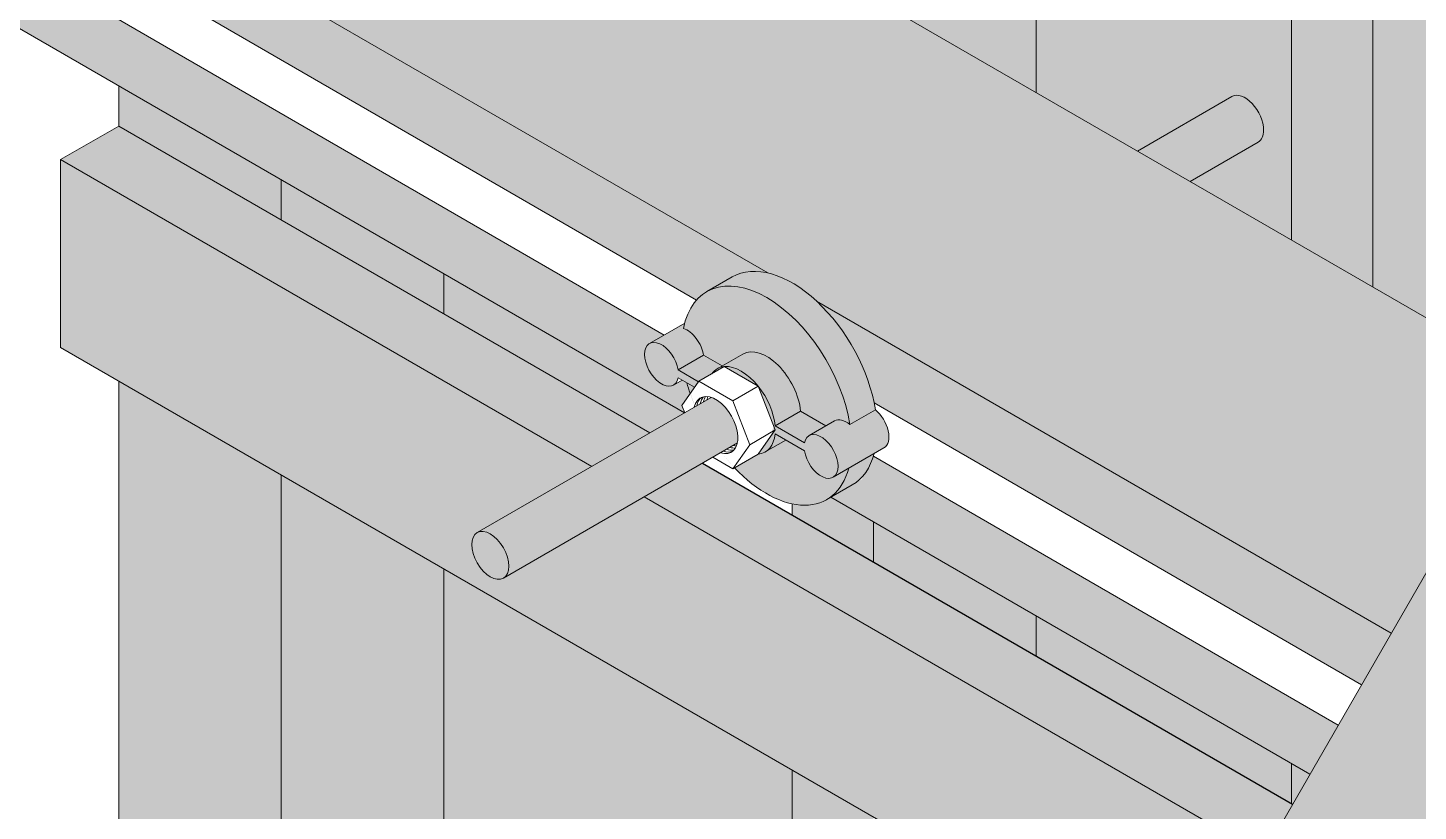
# Model space of a CAD drawing. Extents: x -23436 to 4767, y -4131 to 9755.
# Drawn here: x -14798.5 to -14725.9, y 8079.2 to 8120.1 of the extents above; entities that cross this region are included whole.
import ezdxf

# ---------------------------------------------------------------- set-up
doc = ezdxf.new("R2010")
doc.units = 0
doc.layers.get('0').update_dxf_attribs({"lineweight": 13})
doc.layers.add('3D.', color=254, linetype='Continuous')
doc.layers.add('Reaproveitamento', color=252, linetype='Continuous')
doc.layers.add('Escora de Viga', color=250, linetype='Continuous', lineweight=20)
doc.layers.add('Madeira', color=100, linetype='Continuous', lineweight=13)

msp = doc.modelspace()

# ---------------------------------------------------------------- hatches: boundary and pattern name
at = {"layer": '3D.'}
h = msp.add_hatch(color=256, dxfattribs=at)
edge = h.paths.add_edge_path()
edge.add_line((-14732.56328638633, 8155.879216161238), (-14745.90007760476, 8163.579216161337))
edge.add_line((-14745.90007760476, 8163.579216161337), (-14745.90007760476, 8116.679216161328))
edge.add_line((-14745.90007760476, 8116.679216161328), (-14740.60339625146, 8113.621175756229))
edge.add_line((-14740.60339625146, 8113.621175756229), (-14735.67401464506, 8116.467155553635))
edge.add_ellipse((-14734.988157517, 8115.279216161334), major_axis=(-0.6858571279792418, 1.187939392393313), ratio=0.5773502691896261, start_angle=225, end_angle=359.99999999998846, ccw=False)
edge.add_ellipse((-14734.988157517, 8115.279216161334), major_axis=(-0.6858571279792418, 1.187939392393313), ratio=0.5773502691896261, start_angle=179.9999999999886, end_angle=225, ccw=False)
edge.add_line((-14734.302300389, 8114.091276768931), (-14737.85996773969, 8112.037256566329))
edge.add_line((-14737.85996773957, 8112.037256566329), (-14732.56328638633, 8108.979216161331))
edge.add_line((-14732.56328638633, 8108.979216161331), (-14732.56328638633, 8155.879216161238))
h = msp.add_hatch(color=9, dxfattribs=at)
edge = h.paths.add_edge_path()
edge.add_line((-14727.35296039267, 8088.471033046228), (-14719.77523810948, 8101.596033046228))
edge.add_line((-14719.77523810948, 8101.596033046228), (-14801.15539802199, 8148.580890278319))
edge.add_line((-14801.15539802199, 8148.580890278319), (-14808.73312030507, 8135.455890278232))
edge.add_line((-14808.73312030507, 8135.455890278232), (-14759.90260615847, 8107.263579791137))
edge.add_ellipse((-14758.63065104037, 8101.629216161326), major_axis=(-3.132520536443655, 5.425684724873319), ratio=0.577350269189626, start_angle=298.31441011246443, end_angle=331.68558988796264, ccw=False)
edge.add_line((-14757.35869592197, 8105.79485253143), (-14727.35296039267, 8088.471033046228))
h = msp.add_hatch(color=9, dxfattribs=at)
edge = h.paths.add_edge_path()
edge.add_line((-14808.73312030507, 8135.455890278232), (-14810.25553681377, 8132.818987534529))
edge.add_line((-14810.25553681377, 8132.818987534529), (-14763.68011370844, 8105.880538435626))
edge.add_ellipse((-14759.95966694826, 8100.861908468929), major_axis=(3.132520536443652, -5.425684724873316), ratio=0.577350269189626, start_angle=180.0000000000142, end_angle=190.8636130244372, ccw=False)
edge.add_ellipse((-14759.95966694826, 8100.861908468929), major_axis=(3.132520536443652, -5.425684724873316), ratio=0.577350269189626, start_angle=56.293085637265676, end_angle=180.0000000000142, ccw=False)
edge.add_line((-14762.67963009806, 8106.525783312232), (-14761.76317157673, 8107.054900886231))
edge.add_ellipse((-14758.63065104037, 8101.629216161326), major_axis=(-3.132520536443652, 5.425684724873316), ratio=0.577350269189626, start_angle=331.68558988812526, end_angle=359.99999999999744, ccw=False)
edge.add_line((-14759.90260615847, 8107.263579791137), (-14808.73312030507, 8135.455890278232))
h = msp.add_hatch(color=9, dxfattribs=at)
edge = h.paths.add_edge_path()
edge.add_line((-14811.46743025597, 8130.719926519729), (-14812.97664478359, 8128.105890278226))
edge.add_line((-14812.97664478359, 8128.105890278226), (-14764.24588977477, 8099.971175756235))
edge.add_line((-14764.24588977489, 8099.971175756235), (-14764.24319746079, 8099.972730164418))
edge.add_line((-14764.24319746067, 8099.972730164418), (-14764.38971997525, 8100.350370007423))
edge.add_line((-14764.38971997525, 8100.350370007423), (-14763.95728601127, 8100.965572070216))
edge.add_ellipse((-14759.95966694826, 8100.861908468929), major_axis=(3.132520536443653, -5.425684724873324), ratio=0.5773502691896261, start_angle=244.8768740700738, end_angle=250.5264724854327, ccw=False)
edge.add_line((-14764.12580149634, 8101.527996602426), (-14764.37712660858, 8101.673099223628))
edge.add_line((-14764.37712660858, 8101.673099223628), (-14764.89969821247, 8101.371392367322))
edge.add_ellipse((-14765.45293270198, 8102.498831545921), major_axis=(0.6265041072887299, -1.085136944974663), ratio=0.5773502691896263, start_angle=180.0000000000059, end_angle=360.0000000000313, ccw=False)
edge.add_ellipse((-14765.45293270198, 8102.498831545921), major_axis=(0.6265041072887299, -1.085136944974663), ratio=0.5773502691896263, start_angle=56.53695903282204, end_angle=180.0000000000052)
edge.add_line((-14766.07943680925, 8103.58396849083), (-14765.31429641899, 8104.025722501234))
edge.add_line((-14765.31429641899, 8104.025722501234), (-14811.46743025597, 8130.719926519729))
h = msp.add_hatch(color=9, dxfattribs=at)
edge = h.paths.add_edge_path()
edge.add_line((-14702.45910059546, 8115.127891939528), (-14709.58673694993, 8119.243034707428))
edge.add_line((-14709.58673694993, 8119.243034707428), (-14786.74566384756, 7985.59985306312))
edge.add_line((-14786.74566384767, 7985.59985306312), (-14779.61802749337, 7981.484710295337))
edge.add_line((-14779.61802749337, 7981.484710295337), (-14778.21416368436, 7983.916273739031))
edge.add_line((-14778.21416368436, 7983.916273739031), (-14778.60301825417, 7984.140779029638))
edge.add_spline(control_points=[(-14778.603018254, 7984.140779029638), (-14778.66689114513, 7984.097455400437), (-14778.73429011794, 7984.067032307039), (-14778.8670277988, 7984.04596281663), (-14778.93202586986, 7984.058495554318), (-14779.0400105279, 7984.120840525533), (-14779.08998112079, 7984.174684977132), (-14779.16120409897, 7984.313511209026), (-14779.18405381167, 7984.39603940533), (-14779.19347605297, 7984.481679998733)], knot_values=[0.390733154026322, 0.390733154026322, 0.390733154026322, 0.390733154026322, 0.5668263959272986, 0.5668263959272986, 0.7557601903187745, 0.7557601903187745, 0.9446939847103076, 0.9446939847103076, 1.120787226549488, 1.120787226549488, 1.120787226549488, 1.120787226549488], degree=3, periodic=0)
edge.add_spline(control_points=[(-14779.19347605297, 7984.481679998733), (-14779.19416311379, 7984.487924829637), (-14779.19477877837, 7984.494186209924), (-14779.20332015988, 7984.592766858726), (-14779.19675369126, 7984.700046614033), (-14779.1471294822, 7984.915185634223), (-14779.10386226951, 7985.022956643124), (-14778.99587046345, 7985.210003937829), (-14778.92417163846, 7985.301359947525), (-14778.76266788629, 7985.451905283322), (-14778.67304412708, 7985.511231889732), (-14778.58340009006, 7985.553125160632), (-14778.57766974358, 7985.555722669729), (-14778.57191803075, 7985.558250073025)], knot_values=[1.120787226549488, 1.120787226549488, 1.120787226549488, 1.120787226549488, 1.13362777910184, 1.13362777910184, 1.322574079869744, 1.322574079869744, 1.511520380637648, 1.511520380637648, 1.700466681405548, 1.700466681405548, 1.889412982173449, 1.889412982173449, 1.902253534726051, 1.902253534726051, 1.902253534726051, 1.902253534726051], degree=3, periodic=0)
edge.add_spline(control_points=[(-14778.57191803075, 7985.558250073025), (-14778.49303998078, 7985.592910469628), (-14778.41014360976, 7985.614386136136), (-14778.25430507715, 7985.622118343324), (-14778.18268911786, 7985.605764766138), (-14778.07470445988, 7985.543419794822), (-14778.03135175486, 7985.493396182837), (-14777.98322962878, 7985.367907234018), (-14777.97587731395, 7985.294326464633), (-14777.98146023184, 7985.217349103828)], knot_values=[1.902253534726051, 1.902253534726051, 1.902253534726051, 1.902253534726051, 2.078346776564908, 2.078346776564908, 2.267280570956365, 2.267280570956365, 2.456214365347896, 2.456214365347896, 2.632307607249654, 2.632307607249654, 2.632307607249654, 2.632307607249654], degree=3, periodic=0)
edge.add_line((-14777.98146023184, 7985.217349103828), (-14777.59260566226, 7984.992843813512))
edge.add_line((-14777.59260566226, 7984.992843813323), (-14702.45910059546, 8115.127891939528))
edge = h.paths.add_edge_path(flags=16)
edge.add_spline(control_points=[(-14735.32647445788, 8058.867717568226), (-14735.38047036076, 8058.774193920823), (-14735.44538470528, 8058.678920889421), (-14735.58259813198, 8058.514351527616), (-14735.65509012878, 8058.44513389352), (-14735.79097341666, 8058.348211992039), (-14735.86355030719, 8058.313985492934), (-14736.00095730009, 8058.292174841235), (-14736.06595537114, 8058.304707578924), (-14736.17394002918, 8058.367052550211), (-14736.22391062208, 8058.420897001723), (-14736.29763901037, 8058.564606722621), (-14736.32125447599, 8058.654369904414), (-14736.33724966117, 8058.83897888323), (-14736.33068319254, 8058.946258638638), (-14736.2810589836, 8059.161397658829), (-14736.23779177079, 8059.269168667526), (-14736.12979996474, 8059.45621596242), (-14736.05810113974, 8059.547571972233), (-14735.89659738757, 8059.698117308029), (-14735.80697362837, 8059.757443914221), (-14735.63909997007, 8059.835896167135), (-14735.54955504167, 8059.860326164928), (-14735.38823457826, 8059.86833036793), (-14735.31661861898, 8059.851976790627), (-14735.20863396117, 8059.789631819325), (-14735.16528125615, 8059.739608207428), (-14735.11546633848, 8059.609704935212), (-14735.10881891056, 8059.529738254731), (-14735.12481409586, 8059.363598924627), (-14735.14851232666, 8059.266210196716), (-14735.22242686154, 8059.065095202723), (-14735.27247855488, 8058.961241215629), (-14735.32647445788, 8058.867717568226)], knot_values=[0, 0, 0, 0, 0.1889463007679005, 0.1889463007679005, 0.3778926015358011, 0.3778926015358011, 0.5668263959272731, 0.5668263959272731, 0.7557601903187449, 0.7557601903187449, 0.9446939847102356, 0.9446939847102356, 1.133627779101725, 1.133627779101725, 1.322574079869657, 1.322574079869657, 1.51152038063759, 1.51152038063759, 1.700466681405501, 1.700466681405501, 1.88941298217341, 1.88941298217341, 2.078346776564893, 2.078346776564893, 2.267280570956375, 2.267280570956375, 2.456214365347868, 2.456214365347868, 2.645148159739358, 2.645148159739358, 2.834094460507292, 2.834094460507292, 3.023040761275221, 3.023040761275221, 3.023040761275221, 3.023040761275221], degree=3, periodic=0)
edge = h.paths.add_edge_path(flags=16)
edge.add_spline(control_points=[(-14743.89968855756, 8044.018475163221), (-14743.95368446056, 8043.924951515817), (-14744.01859880508, 8043.829678484415), (-14744.15581223166, 8043.665109122523), (-14744.22830422859, 8043.595891488732), (-14744.36418751629, 8043.498969587034), (-14744.43676440699, 8043.464743087929), (-14744.57417139977, 8043.442932436332), (-14744.63916947065, 8043.455465173933), (-14744.74715412875, 8043.517810145337), (-14744.79712472188, 8043.571654596717), (-14744.87085311006, 8043.715364317717), (-14744.89446857579, 8043.805127499423), (-14744.91046376097, 8043.989736478326), (-14744.90389729205, 8044.097016233836), (-14744.85427308329, 8044.312155254027), (-14744.81100587059, 8044.41992626271), (-14744.70301406448, 8044.606973557429), (-14744.63131523949, 8044.698329567227), (-14744.46981148726, 8044.848874902937), (-14744.38018772817, 8044.908201509419), (-14744.21231406987, 8044.986653762231), (-14744.12276914147, 8045.011083760024), (-14743.9614486783, 8045.019087963128), (-14743.88983271895, 8045.002734385724), (-14743.78184806097, 8044.940389414422), (-14743.73849535607, 8044.890365802525), (-14743.68868043828, 8044.760462530337), (-14743.6820330106, 8044.680495849827), (-14743.69802819537, 8044.514356519723), (-14743.72172642646, 8044.416967791914), (-14743.79564096128, 8044.215852797717), (-14743.84569265456, 8044.111998810624), (-14743.89968855756, 8044.018475163221)], knot_values=[0, 0, 0, 0, 0.1889463007679049, 0.1889463007679049, 0.3778926015358097, 0.3778926015358097, 0.5668263959272859, 0.5668263959272859, 0.7557601903187621, 0.7557601903187621, 0.9446939847102956, 0.9446939847102956, 1.133627779101827, 1.133627779101827, 1.322574079869715, 1.322574079869715, 1.511520380637608, 1.511520380637608, 1.700466681405514, 1.700466681405514, 1.889412982173418, 1.889412982173418, 2.078346776564885, 2.078346776564885, 2.267280570956351, 2.267280570956351, 2.456214365347872, 2.456214365347872, 2.645148159739391, 2.645148159739391, 2.834094460507323, 2.834094460507323, 3.023040761275252, 3.023040761275252, 3.023040761275252, 3.023040761275252], degree=3, periodic=0)
edge = h.paths.add_edge_path(flags=16)
edge.add_spline(control_points=[(-14726.75326035808, 8073.716959973028), (-14726.80725626108, 8073.623436325624), (-14726.87217060559, 8073.528163294222), (-14727.00938403224, 8073.363593932418), (-14727.08187602904, 8073.294376298642), (-14727.21775931698, 8073.197454396914), (-14727.29033620744, 8073.163227897838), (-14727.4277432004, 8073.141417246139), (-14727.49274127129, 8073.153949983827), (-14727.60072592927, 8073.216294955217), (-14727.65069652228, 8073.270139406524), (-14727.72442491086, 8073.413849127423), (-14727.74804037636, 8073.503612309216), (-14727.76403556149, 8073.688221288221), (-14727.75746909286, 8073.795501043629), (-14727.7078448838, 8074.010640063834), (-14727.66457767099, 8074.118411072517), (-14727.55658586488, 8074.305458367222), (-14727.48488703989, 8074.396814377034), (-14727.32338328777, 8074.547359712933), (-14727.23375952856, 8074.606686319124), (-14727.06588587044, 8074.685138572126), (-14726.97634094198, 8074.70956856973), (-14726.81502047858, 8074.717572772935), (-14726.74340451947, 8074.701219195633), (-14726.63541986149, 8074.638874224316), (-14726.59206715664, 8074.588850612419), (-14726.5422522388, 8074.458947340028), (-14726.53560481106, 8074.378980659634), (-14726.55159999618, 8074.212841329414), (-14726.57529822704, 8074.115452601722), (-14726.64921276185, 8073.914337607524), (-14726.69926445508, 8073.810483620533), (-14726.75326035808, 8073.716959973028)], knot_values=[0, 0, 0, 0, 0.1889463007679005, 0.1889463007679005, 0.3778926015358011, 0.3778926015358011, 0.5668263959272668, 0.5668263959272668, 0.7557601903187324, 0.7557601903187324, 0.9446939847102368, 0.9446939847102368, 1.133627779101741, 1.133627779101741, 1.322574079869687, 1.322574079869687, 1.511520380637633, 1.511520380637633, 1.700466681405536, 1.700466681405536, 1.889412982173443, 1.889412982173443, 2.078346776564909, 2.078346776564909, 2.267280570956379, 2.267280570956379, 2.456214365347929, 2.456214365347929, 2.645148159739477, 2.645148159739477, 2.834094460507381, 2.834094460507381, 3.023040761275283, 3.023040761275283, 3.023040761275283, 3.023040761275283], degree=3, periodic=0)
edge = h.paths.add_edge_path(flags=16)
edge.add_spline(control_points=[(-14752.47290265707, 8029.16923275823), (-14752.52689856036, 8029.075709111015), (-14752.59181290476, 8028.980436079541), (-14752.72902633146, 8028.815866717721), (-14752.80151832815, 8028.746649083829), (-14752.93740161609, 8028.649727182232), (-14753.00997850673, 8028.615500683127), (-14753.14738549957, 8028.593690031326), (-14753.21238357057, 8028.606222768927), (-14753.32036822855, 8028.668567740433), (-14753.37033882157, 8028.722412191915), (-14753.44406721009, 8028.866121912712), (-14753.46768267565, 8028.955885094636), (-14753.48367786077, 8029.140494073525), (-14753.47711139197, 8029.247773828831), (-14753.42748718309, 8029.462912849021), (-14753.38421997028, 8029.570683857835), (-14753.27622816416, 8029.757731152526), (-14753.20452933917, 8029.849087162323), (-14753.04302558706, 8029.999632498033), (-14752.95340182756, 8030.05895910453), (-14752.78552816973, 8030.137411357226), (-14752.69598324133, 8030.161841355019), (-14752.5346627781, 8030.169845558035), (-14752.46304681858, 8030.153491980922), (-14752.35506216066, 8030.091147009533), (-14752.31170945599, 8030.041123397621), (-14752.26189453791, 8029.911220125434), (-14752.25524711028, 8029.831253444821), (-14752.27124229541, 8029.665114114732), (-14752.29494052638, 8029.56772538704), (-14752.36885506108, 8029.366610392712), (-14752.41890675436, 8029.262756405633), (-14752.47290265707, 8029.16923275823)], knot_values=[0, 0, 0, 0, 0.1889463007679113, 0.1889463007679113, 0.3778926015358225, 0.3778926015358225, 0.5668263959273051, 0.5668263959273051, 0.7557601903187874, 0.7557601903187874, 0.9446939847103069, 0.9446939847103069, 1.133627779101824, 1.133627779101824, 1.322574079869728, 1.322574079869728, 1.511520380637633, 1.511520380637633, 1.700466681405534, 1.700466681405534, 1.889412982173434, 1.889412982173434, 2.078346776564905, 2.078346776564905, 2.267280570956377, 2.267280570956377, 2.456214365347884, 2.456214365347884, 2.645148159739389, 2.645148159739389, 2.834094460507305, 2.834094460507305, 3.023040761275225, 3.023040761275225, 3.023040761275225, 3.023040761275225], degree=3, periodic=0)
edge = h.paths.add_edge_path(flags=16)
edge.add_spline(control_points=[(-14718.18004625828, 8088.566202378033), (-14718.23404216133, 8088.47267873063), (-14718.29895650568, 8088.377405699126), (-14718.43616993238, 8088.212836337423), (-14718.50866192936, 8088.143618703516), (-14718.64454521718, 8088.046696801715), (-14718.71712210764, 8088.012470302712), (-14718.85452910048, 8087.99065965113), (-14718.91952717166, 8088.003192388731), (-14719.0275118297, 8088.06553736012), (-14719.07748242225, 8088.11938181153), (-14719.15121081077, 8088.263091532428), (-14719.17482627668, 8088.352854714221), (-14719.19082146174, 8088.537463693023), (-14719.18425499306, 8088.644743448518), (-14719.13463078406, 8088.859882468738), (-14719.09136357107, 8088.967653477421), (-14718.98337176537, 8089.154700772227), (-14718.91167294026, 8089.24605678204), (-14718.75016918809, 8089.396602117837), (-14718.66054542888, 8089.455928724028), (-14718.49267177058, 8089.534380976913), (-14718.40312684218, 8089.558810974735), (-14718.24180637907, 8089.566815177839), (-14718.17019041967, 8089.550461600624), (-14718.06220576169, 8089.488116629118), (-14718.01885305696, 8089.438093017236), (-14717.96903813917, 8089.308189745019), (-14717.96239071137, 8089.228223064538), (-14717.97838589649, 8089.06208373442), (-14718.00208412718, 8088.964695006523), (-14718.075998662, 8088.763580012428), (-14718.12605035539, 8088.659726025437), (-14718.18004625828, 8088.566202378033)], knot_values=[0, 0, 0, 0, 0.1889463007678995, 0.1889463007678995, 0.377892601535799, 0.377892601535799, 0.5668263959272697, 0.5668263959272697, 0.7557601903187404, 0.7557601903187404, 0.9446939847102452, 0.9446939847102452, 1.133627779101749, 1.133627779101749, 1.322574079869682, 1.322574079869682, 1.511520380637614, 1.511520380637614, 1.70046668140552, 1.70046668140552, 1.889412982173426, 1.889412982173426, 2.078346776564896, 2.078346776564896, 2.267280570956365, 2.267280570956365, 2.456214365347885, 2.456214365347885, 2.645148159739405, 2.645148159739405, 2.834094460507337, 2.834094460507337, 3.023040761275268, 3.023040761275268, 3.023040761275268, 3.023040761275268], degree=3, periodic=0)
edge = h.paths.add_edge_path(flags=16)
edge.add_spline(control_points=[(-14761.04611675699, 8014.319990353413), (-14761.10011266005, 8014.226466706024), (-14761.16502700427, 8014.131193674637), (-14761.30224043127, 8013.966624312832), (-14761.37473242795, 8013.897406678925), (-14761.51061571577, 8013.800484777226), (-14761.58319260647, 8013.766258278034), (-14761.72059959937, 8013.744447626525), (-14761.78559767043, 8013.756980364125), (-14761.89358232795, 8013.819325335529), (-14761.94355292108, 8013.873169787026), (-14762.01728130977, 8014.016879507837), (-14762.04089677539, 8014.10664268963), (-14762.05689196046, 8014.291251668636), (-14762.05032549177, 8014.398531423825), (-14762.00070128277, 8014.613670444031), (-14761.95743406996, 8014.72144145283), (-14761.84944226396, 8014.90848874752), (-14761.77774343897, 8014.999844757333), (-14761.61623968669, 8015.150390093129), (-14761.52661592736, 8015.209716699539), (-14761.35874226947, 8015.288168952424), (-14761.26919734078, 8015.312598950028), (-14761.10787687778, 8015.320603153132), (-14761.03626091826, 8015.304249575916), (-14760.9282762604, 8015.241904604629), (-14760.88492355567, 8015.191880992717), (-14760.83510863777, 8015.061977720428), (-14760.82846121008, 8014.98201103983), (-14760.84445639497, 8014.815871709829), (-14760.86815462618, 8014.718482982034), (-14760.94206916059, 8014.517367987939), (-14760.99212085399, 8014.413514000817), (-14761.04611675699, 8014.319990353413)], knot_values=[0, 0, 0, 0, 0.1889463007679113, 0.1889463007679113, 0.3778926015358225, 0.3778926015358225, 0.5668263959273051, 0.5668263959273051, 0.7557601903187875, 0.7557601903187875, 0.9446939847102784, 0.9446939847102784, 1.133627779101769, 1.133627779101769, 1.322574079869696, 1.322574079869696, 1.511520380637633, 1.511520380637633, 1.700466681405533, 1.700466681405533, 1.889412982173434, 1.889412982173434, 2.078346776564905, 2.078346776564905, 2.267280570956377, 2.267280570956377, 2.456214365347868, 2.456214365347868, 2.645148159739358, 2.645148159739358, 2.834094460507292, 2.834094460507292, 3.023040761275221, 3.023040761275221, 3.023040761275221, 3.023040761275221], degree=3, periodic=0)
edge = h.paths.add_edge_path(flags=16)
edge.add_spline(control_points=[(-14709.60683215859, 8103.415444782937), (-14709.66082806147, 8103.321921135534), (-14709.72574240599, 8103.226648104117), (-14709.86295583275, 8103.062078742225), (-14709.9354478295, 8102.99286110842), (-14710.07133111737, 8102.895939206721), (-14710.14390800796, 8102.861712707529), (-14710.28131500086, 8102.839902056019), (-14710.34631307186, 8102.852434793635), (-14710.45429772978, 8102.914779764922), (-14710.50426832274, 8102.968624216521), (-14710.57799671138, 8103.11233393723), (-14710.60161217688, 8103.202097119125), (-14710.617607362, 8103.386706098028), (-14710.61104089337, 8103.493985853524), (-14710.56141668414, 8103.709124873511), (-14710.51814947157, 8103.816895882426), (-14710.41015766545, 8104.003943177131), (-14710.33845884046, 8104.095299186914), (-14710.17695508829, 8104.245844522711), (-14710.08733132885, 8104.305171128932), (-14709.91945767107, 8104.383623381918), (-14709.82991274238, 8104.408053379537), (-14709.66859227915, 8104.416057582626), (-14709.59697631987, 8104.399704005527), (-14709.488991662, 8104.337359034123), (-14709.44563895716, 8104.287335422125), (-14709.39582403896, 8104.157432149821), (-14709.38917661169, 8104.077465469325), (-14709.40517179669, 8103.91132613941), (-14709.42887002767, 8103.813937411529), (-14709.5027845622, 8103.612822417332), (-14709.55283625565, 8103.50896843034), (-14709.60683215859, 8103.415444782937)], knot_values=[0, 0, 0, 0, 0.1889463007679059, 0.1889463007679059, 0.3778926015358117, 0.3778926015358117, 0.5668263959272889, 0.5668263959272889, 0.7557601903187661, 0.7557601903187661, 0.9446939847102572, 0.9446939847102572, 1.133627779101747, 1.133627779101747, 1.322574079869694, 1.322574079869694, 1.511520380637639, 1.511520380637639, 1.700466681405536, 1.700466681405536, 1.889412982173438, 1.889412982173438, 2.078346776564916, 2.078346776564916, 2.267280570956391, 2.267280570956391, 2.456214365347896, 2.456214365347896, 2.645148159739404, 2.645148159739404, 2.834094460507322, 2.834094460507322, 3.02304076127524, 3.02304076127524, 3.02304076127524, 3.02304076127524], degree=3, periodic=0)
edge = h.paths.add_edge_path(flags=16)
edge.add_spline(control_points=[(-14769.61933085667, 7999.470747948524), (-14769.67332675956, 7999.377224301135), (-14769.73824110419, 7999.281951269631), (-14769.87545453077, 7999.117381907929), (-14769.94794652758, 7999.048164273934), (-14770.08382981546, 7998.951242372323), (-14770.15640670627, 7998.91701587313), (-14770.29381369906, 7998.895205221519), (-14770.35881176994, 7998.90773795912), (-14770.4667964281, 7998.970082930626), (-14770.51676702088, 7999.023927382035), (-14770.59049540934, 7999.167637102933), (-14770.61411087507, 7999.257400284625), (-14770.63010605997, 7999.442009263732), (-14770.62353959157, 7999.549289019023), (-14770.57391538245, 7999.764428039214), (-14770.5306481697, 7999.872199047839), (-14770.42265636359, 8000.059246342718), (-14770.3509575386, 8000.150602352429), (-14770.18945378654, 8000.301147688328), (-14770.09983002739, 8000.360474294534), (-14769.93195636915, 8000.438926547331), (-14769.84241144075, 8000.463356545211), (-14769.68109097746, 8000.471360748315), (-14769.60947501806, 8000.455007170925), (-14769.50149036008, 8000.392662199638), (-14769.45813765535, 8000.342638587828), (-14769.40832273739, 8000.212735315525), (-14769.40167530977, 8000.132768635029), (-14769.41767049489, 7999.966629304925), (-14769.44136872575, 7999.869240577029), (-14769.51528326057, 7999.668125582933), (-14769.56533495385, 7999.564271595826), (-14769.61933085667, 7999.470747948524)], knot_values=[0, 0, 0, 0, 0.1889463007679049, 0.1889463007679049, 0.3778926015358097, 0.3778926015358097, 0.5668263959272865, 0.5668263959272865, 0.7557601903187626, 0.7557601903187626, 0.9446939847102672, 0.9446939847102672, 1.133627779101771, 1.133627779101771, 1.322574079869715, 1.322574079869715, 1.511520380637664, 1.511520380637664, 1.700466681405558, 1.700466681405558, 1.88941298217345, 1.88941298217345, 2.078346776564924, 2.078346776564924, 2.267280570956395, 2.267280570956395, 2.456214365347885, 2.456214365347885, 2.645148159739378, 2.645148159739378, 2.834094460507323, 2.834094460507323, 3.023040761275268, 3.023040761275268, 3.023040761275268, 3.023040761275268], degree=3, periodic=0)
h = msp.add_hatch(color=8, dxfattribs=at)
edge = h.paths.add_edge_path()
edge.add_line((-14740.60339625146, 8113.621175756229), (-14737.85996773969, 8112.037256566329))
edge.add_line((-14737.85996773957, 8112.037256566329), (-14734.30230038888, 8114.091276768931))
edge.add_ellipse((-14734.988157517, 8115.279216161334), major_axis=(-0.6858571279792413, 1.187939392393315), ratio=0.577350269189626, start_angle=179.9999999999885, end_angle=225)
edge.add_ellipse((-14734.988157517, 8115.279216161334), major_axis=(-0.6858571279792413, 1.187939392393315), ratio=0.577350269189626, start_angle=225, end_angle=359.9999999999883)
edge.add_line((-14735.67401464489, 8116.467155553635), (-14740.60339625146, 8113.621175756229))
for points in [[(-14776.81718451985, 8107.229216161277), (-14776.81718451985, 8105.129216161418), (-14766.06454312273, 8098.921175756266), (-14764.24588977487, 8099.971175756227)], [(-14758.63065104037, 8081.329216161337), (-14776.81718451985, 8091.829216161235), (-14776.81718451985, 8050.529216161334), (-14758.63065104037, 8040.029216161334)], [(-14745.90007760476, 8089.379216161338), (-14745.90007760476, 8087.279216161271), (-14732.56328638633, 8079.579216161203), (-14732.56328638633, 8081.679216161318)]]:
    msp.add_hatch(color=256, dxfattribs=at).paths.add_polyline_path(points)
h = msp.add_hatch(color=8, dxfattribs=at)
edge = h.paths.add_edge_path()
edge.add_ellipse((-14758.63065104037, 8101.629216161326), major_axis=(-3.132520536443653, 5.425684724873324), ratio=0.5773502691896261, start_angle=240.0280419755354, end_angle=298.3144101118478)
edge.add_ellipse((-14758.63065104037, 8101.629216161326), major_axis=(-3.132520536443653, 5.425684724873324), ratio=0.5773502691896261, start_angle=298.3144101118478, end_angle=331.6855898881549)
edge.add_ellipse((-14758.63065104037, 8101.629216161326), major_axis=(-3.132520536443653, 5.425684724873324), ratio=0.5773502691896261, start_angle=331.6855898881549, end_angle=360)
edge.add_line((-14761.76317157673, 8107.054900886231), (-14763.09218748497, 8106.287593193834))
edge.add_ellipse((-14759.95966694826, 8100.861908468929), major_axis=(3.132520536443653, -5.425684724873324), ratio=0.5773502691896261, start_angle=56.29308563726602, end_angle=180.0000000000087, ccw=False)
edge.add_line((-14755.61538728858, 8099.355471972829), (-14754.2863713804, 8100.122779665022))
edge.add_ellipse((-14758.63065104037, 8101.629216161326), major_axis=(-3.132520536443653, 5.425684724873324), ratio=0.5773502691896261, start_angle=236.2930856372691, end_angle=240.0280419755354)
h = msp.add_hatch(color=8, dxfattribs=at)
edge = h.paths.add_edge_path()
edge.add_ellipse((-14759.95966694826, 8100.861908468929), major_axis=(3.132520536443657, -5.425684724873324), ratio=0.577350269189626, start_angle=56.29308563726573, end_angle=180.0000000000078)
edge.add_ellipse((-14759.95966694826, 8100.861908468929), major_axis=(3.132520536443657, -5.425684724873324), ratio=0.577350269189626, start_angle=180.0000000000078, end_angle=190.8636130244265)
edge.add_ellipse((-14759.95966694826, 8100.861908468929), major_axis=(3.132520536443657, -5.425684724873324), ratio=0.577350269189626, start_angle=190.8636130244265, end_angle=210.1537718029654)
edge.add_ellipse((-14759.95966694826, 8100.861908468929), major_axis=(3.132520536443657, -5.425684724873324), ratio=0.577350269189626, start_angle=210.1537718029654, end_angle=213.7069143627356)
edge.add_ellipse((-14764.1239167938, 8103.266139238129), major_axis=(0.6265041072887299, -1.085136944974663), ratio=0.5773502691896263, start_angle=56.536959032818515, end_angle=146.7236510024956, ccw=False)
edge.add_line((-14763.25580723795, 8102.969551337026), (-14762.28848125647, 8102.411065421331))
edge.add_line((-14762.28848125647, 8102.411065421331), (-14761.21267516307, 8103.032182358935))
edge.add_ellipse((-14759.95966694826, 8100.861908468929), major_axis=(-1.253008214577459, 2.170273889949326), ratio=0.5773502691896263, start_angle=230.7391704772651, end_angle=359.9999999999937, ccw=False)
edge.add_line((-14758.19652810543, 8100.048575167939), (-14756.87122319658, 8099.283410022037))
edge.add_line((-14756.87122319658, 8099.283410022037), (-14756.42192121038, 8099.542814644637))
edge.add_ellipse((-14755.79541710288, 8098.457677699627), major_axis=(0.6265041072887299, -1.085136944974663), ratio=0.5773502691896263, start_angle=123.27634899746599, end_angle=179.9999999999622, ccw=False)
h = msp.add_hatch(color=9, dxfattribs=at)
edge = h.paths.add_edge_path()
edge.add_line((-14728.91176488048, 8085.771104474117), (-14727.35296039256, 8088.471033046228))
edge.add_line((-14727.35296039267, 8088.471033046228), (-14757.35869592197, 8105.79485253143))
edge.add_ellipse((-14758.63065104037, 8101.629216161326), major_axis=(-3.132520536443655, 5.425684724873319), ratio=0.5773502691896255, start_angle=240.0280419755494, end_angle=298.3144101118123, ccw=False)
edge.add_line((-14754.35211008789, 8100.485376481623), (-14728.91176488048, 8085.771104474117))
h = msp.add_hatch(color=8, dxfattribs=at)
edge = h.paths.add_edge_path()
edge.add_ellipse((-14764.1239167938, 8103.266139238129), major_axis=(0.6265041072887299, -1.085136944974663), ratio=0.5773502691896263, start_angle=56.53695903281846, end_angle=146.7236510024955)
edge.add_ellipse((-14759.95966694826, 8100.861908468929), major_axis=(3.132520536443653, -5.425684724873324), ratio=0.5773502691896261, start_angle=210.1537718029658, end_angle=213.7069143627355, ccw=False)
edge.add_line((-14764.24183138927, 8104.644910474732), (-14766.07943680919, 8103.58396849083))
edge.add_ellipse((-14765.45293270198, 8102.498831545921), major_axis=(0.6265041072887299, -1.085136944974663), ratio=0.5773502691896263, start_angle=56.53695903280101, end_angle=179.9999999999984, ccw=False)
edge.add_line((-14764.58482314607, 8102.202243644731), (-14763.25580723795, 8102.969551337026))
h = msp.add_hatch(color=8, dxfattribs=at)
edge = h.paths.add_edge_path()
edge.add_ellipse((-14765.45293270198, 8102.498831545921), major_axis=(0.6265041072887299, -1.085136944974663), ratio=0.5773502691896263, start_angle=56.536959032801, end_angle=179.9999999999983)
edge.add_ellipse((-14765.45293270198, 8102.498831545921), major_axis=(0.6265041072887299, -1.085136944974663), ratio=0.5773502691896263, start_angle=179.9999999999983, end_angle=359.9999999999844)
edge.add_ellipse((-14765.45293270198, 8102.498831545921), major_axis=(0.6265041072887299, -1.085136944974663), ratio=0.5773502691896263, start_angle=359.9999999999844, end_angle=393.4630409671918)
edge.add_line((-14764.58482314607, 8101.793012875527), (-14763.72471997557, 8101.296432078323))
edge.add_line((-14763.72471997557, 8101.296432078323), (-14763.52010459088, 8101.587528100341))
edge.add_line((-14763.52010459088, 8101.587528100341), (-14764.58482314607, 8102.202243644731))
h = msp.add_hatch(color=8, dxfattribs=at)
edge = h.paths.add_edge_path()
edge.add_ellipse((-14761.2886828565, 8100.09460077662), major_axis=(1.253008214577459, -2.170273889949326), ratio=0.5773502691896263, start_angle=179.9999999999853, end_angle=194.9999999998886, ccw=False)
edge.add_line((-14762.54169107108, 8102.264874666625), (-14762.28848125647, 8102.411065421331))
edge.add_line((-14762.28848125647, 8102.411065421331), (-14763.25580723795, 8102.969551337026))
edge.add_line((-14763.25580723795, 8102.969551337026), (-14764.58482314607, 8102.202243644731))
edge.add_line((-14764.58482314607, 8102.202243644731), (-14763.52010459088, 8101.587528100341))
edge.add_line((-14763.52010459088, 8101.587528100341), (-14763.50370937017, 8101.610852756627))
edge.add_line((-14763.50370937005, 8101.610852756627), (-14762.82329824108, 8102.003688305211))
h = msp.add_hatch(color=8, dxfattribs=at)
edge = h.paths.add_edge_path()
edge.add_ellipse((-14759.95966694826, 8100.861908468929), major_axis=(-1.253008214577459, 2.170273889949326), ratio=0.5773502691896263, start_angle=230.739170477265, end_angle=359.9999999999937)
edge.add_line((-14761.21267516307, 8103.032182358935), (-14762.54169107108, 8102.264874666625))
edge.add_ellipse((-14761.2886828565, 8100.09460077662), major_axis=(1.253008214577459, -2.170273889949326), ratio=0.5773502691896263, start_angle=165.0000000000357, end_angle=179.9999999999853, ccw=False)
edge.add_ellipse((-14761.2886828565, 8100.09460077662), major_axis=(1.253008214577459, -2.170273889949326), ratio=0.5773502691896263, start_angle=104.99999999998141, end_angle=165.0000000000357, ccw=False)
edge.add_ellipse((-14761.2886828565, 8100.09460077662), major_axis=(1.253008214577459, -2.170273889949326), ratio=0.5773502691896263, start_angle=50.739170477261496, end_angle=104.99999999998141, ccw=False)
edge.add_line((-14759.52554401361, 8099.28126747563), (-14758.19652810537, 8100.048575167939))
h = msp.add_hatch(color=8, dxfattribs=at)
edge = h.paths.add_edge_path(flags=17)
edge.add_ellipse((-14761.2886828565, 8100.09460077662), major_axis=(1.253008214577459, -2.170273889949326), ratio=0.5773502691896263, start_angle=104.9999999999814, end_angle=165.0000000000352)
edge.add_line((-14762.17469346199, 8102.378160449023), (-14760.40267225118, 8101.355083525823))
h = msp.add_hatch(color=8, dxfattribs=at)
edge = h.paths.add_edge_path()
edge.add_ellipse((-14759.95966694826, 8100.861908468929), major_axis=(3.132520536443653, -5.425684724873324), ratio=0.5773502691896261, start_angle=244.8768740700737, end_angle=250.5264724854294)
edge.add_line((-14763.95728601138, 8100.965572070216), (-14763.72471997557, 8101.296432078323))
edge.add_line((-14763.72471997557, 8101.296432078323), (-14764.12580149634, 8101.527996602426))
h = msp.add_hatch(color=8, dxfattribs=at)
edge = h.paths.add_edge_path()
edge.add_ellipse((-14757.12443301118, 8097.69037000742), major_axis=(0.6265041072887299, -1.085136944974663), ratio=0.5773502691896263, start_angle=360.0000000000088, end_angle=539.9999999999844)
edge.add_ellipse((-14757.12443301118, 8097.69037000742), major_axis=(0.6265041072887299, -1.085136944974663), ratio=0.5773502691896263, start_angle=539.9999999999844, end_angle=573.4630409671951)
edge.add_line((-14757.99254256686, 8098.396188677829), (-14759.52554401361, 8099.28126747563))
edge.add_ellipse((-14761.2886828565, 8100.09460077662), major_axis=(1.253008214577459, -2.170273889949326), ratio=0.5773502691896263, start_angle=50.73917047726147, end_angle=104.9999999999814)
edge.add_line((-14760.40267225118, 8101.355083525823), (-14759.51666164563, 8099.071523853638))
edge.add_line((-14759.51666164563, 8099.071523853638), (-14760.40267225118, 8097.811041104216))
edge.add_ellipse((-14761.2886828565, 8100.09460077662), major_axis=(1.253008214577459, -2.170273889949326), ratio=0.5773502691896263, start_angle=345.0000000000186, end_angle=359.9999999999965)
edge.add_ellipse((-14761.2886828565, 8100.09460077662), major_axis=(1.253008214577459, -2.170273889949326), ratio=0.5773502691896263, start_angle=359.9999999999965, end_angle=399.2608295227279)
edge.add_line((-14759.52554401361, 8098.872036706425), (-14757.99254256686, 8097.986957908639))
edge.add_ellipse((-14757.12443301118, 8097.69037000742), major_axis=(0.6265041072887299, -1.085136944974663), ratio=0.5773502691896263, start_angle=236.5369590328147, end_angle=360.0000000000088)
h = msp.add_hatch(color=8, dxfattribs=at)
edge = h.paths.add_edge_path()
edge.add_ellipse((-14762.61769876468, 8099.327293084412), major_axis=(-0.814455339475351, 1.410678028467063), ratio=0.577350269189626, start_angle=212.6368975034518, end_angle=327.3631024963071)
edge.add_line((-14762.8643093788, 8100.76883156982), (-14775.07817051718, 8093.717155553635))
edge.add_ellipse((-14774.39231338906, 8092.529216161334), major_axis=(-0.6858571279792418, 1.187939392393313), ratio=0.5773502691896261, start_angle=180.0000000000008, end_angle=360.0000000000008, ccw=False)
edge.add_line((-14773.70645626129, 8091.341276768931), (-14761.49259512256, 8098.392952785029))
h = msp.add_hatch(color=8, dxfattribs=at)
edge = h.paths.add_edge_path()
edge.add_line((-14756.87122319658, 8099.283410022037), (-14758.19652810537, 8100.048575167939))
edge.add_line((-14758.19652810543, 8100.048575167939), (-14759.52554401361, 8099.28126747563))
edge.add_line((-14759.52554401361, 8099.28126747563), (-14757.99254256686, 8098.396188677829))
edge.add_ellipse((-14757.12443301118, 8097.69037000742), major_axis=(0.6265041072887299, -1.085136944974663), ratio=0.5773502691896263, start_angle=539.9999999999843, end_angle=573.4630409671953, ccw=False)
edge.add_line((-14757.75093711833, 8098.775506952328), (-14756.87122319658, 8099.283410022037))
h = msp.add_hatch(color=8, dxfattribs=at)
edge = h.paths.add_edge_path()
edge.add_ellipse((-14754.46640119488, 8099.224985391922), major_axis=(-0.6265041072887299, 1.085136944974663), ratio=0.5773502691896263, start_angle=180.0000000000127, end_angle=303.2763489974697)
edge.add_line((-14754.2863713804, 8100.122779665022), (-14755.61538728858, 8099.355471972829))
edge.add_ellipse((-14755.79541710288, 8098.457677699627), major_axis=(0.6265041072887299, -1.085136944974663), ratio=0.5773502691896263, start_angle=123.276348997466, end_angle=179.9999999999621)
edge.add_line((-14756.42192121015, 8099.542814644637), (-14757.75093711833, 8098.775506952328))
edge.add_ellipse((-14757.12443301118, 8097.69037000742), major_axis=(0.6265041072887299, -1.085136944974663), ratio=0.5773502691896263, start_angle=360.00000000000887, end_angle=539.9999999999843, ccw=False)
edge.add_line((-14756.49792890369, 8096.605233062424), (-14753.83989708767, 8098.139848447028))
h = msp.add_hatch(color=8, dxfattribs=at)
edge = h.paths.add_edge_path()
edge.add_line((-14758.95986854834, 8098.545443824421), (-14759.52554401332, 8098.872036706425))
edge.add_ellipse((-14761.2886828565, 8100.09460077662), major_axis=(1.253008214577459, -2.170273889949326), ratio=0.5773502691896263, start_angle=359.9999999999969, end_angle=399.2608295227278, ccw=False)
edge.add_line((-14760.03567464197, 8097.924326886628), (-14758.95986854845, 8098.545443824421))
h = msp.add_hatch(color=8, dxfattribs=at)
edge = h.paths.add_edge_path()
edge.add_ellipse((-14758.63065104037, 8101.629216161326), major_axis=(-3.132520536443653, 5.425684724873324), ratio=0.5773502691896261, start_angle=180.0000000000025, end_angle=208.2575950046177)
edge.add_ellipse((-14758.63065104037, 8101.629216161326), major_axis=(-3.132520536443653, 5.425684724873324), ratio=0.5773502691896261, start_angle=208.2575950046177, end_angle=210.1537718029698)
edge.add_line((-14754.34848659947, 8097.846214155523), (-14755.67750250759, 8097.078906463228))
edge.add_ellipse((-14759.95966694826, 8100.861908468929), major_axis=(3.132520536443653, -5.425684724873324), ratio=0.5773502691896261, start_angle=360.00000000000813, end_angle=390.1537718029655, ccw=False)
edge.add_line((-14756.62497039333, 8095.57123589983), (-14756.60913444597, 8095.562093011324))
edge.add_line((-14756.60913444597, 8095.562093011324), (-14755.49813050365, 8096.203531436435))
h = msp.add_hatch(color=9, dxfattribs=at)
edge = h.paths.add_edge_path()
edge.add_ellipse((-14758.63065104037, 8101.629216161326), major_axis=(-3.132520536443655, 5.425684724873319), ratio=0.5773502691896255, start_angle=180, end_angle=208.2575950046284, ccw=False)
edge.add_line((-14754.97786772258, 8096.503905293228), (-14756.60913444597, 8095.562093011324))
edge.add_line((-14756.60913444597, 8095.562093011324), (-14731.59648487107, 8081.121033046236))
edge.add_line((-14731.59648487107, 8081.121033046236), (-14730.12365832239, 8083.672043459317))
edge.add_line((-14730.12365832239, 8083.672043459317), (-14754.38838993218, 8097.70636013942))
h = msp.add_hatch(color=8, dxfattribs=at)
edge = h.paths.add_edge_path()
edge.add_ellipse((-14757.12443301118, 8097.69037000742), major_axis=(0.6265041072887299, -1.085136944974663), ratio=0.5773502691896263, start_angle=236.536959032815, end_angle=360.00000000000887, ccw=False)
edge.add_line((-14757.99254256686, 8097.986957908639), (-14758.95986854845, 8098.545443824421))
edge.add_line((-14758.95986854834, 8098.545443824421), (-14760.03567464197, 8097.924326886628))
edge.add_ellipse((-14761.2886828565, 8100.09460077662), major_axis=(1.253008214577459, -2.170273889949326), ratio=0.5773502691896263, start_angle=345.00000000001864, end_angle=359.9999999999969, ccw=False)
edge.add_line((-14760.40267225118, 8097.811041104216), (-14761.63861464868, 8097.097469428323))
edge.add_ellipse((-14759.95966694826, 8100.861908468929), major_axis=(3.132520536443653, -5.425684724873324), ratio=0.5773502691896261, start_angle=292.7288384360552, end_angle=360.0000000000081)
edge.add_ellipse((-14759.95966694826, 8100.861908468929), major_axis=(3.132520536443653, -5.425684724873324), ratio=0.5773502691896261, start_angle=360.0000000000081, end_angle=390.1537718029654)
edge.add_line((-14755.67750250747, 8097.078906463228), (-14756.49792890369, 8096.605233062424))
h = msp.add_hatch(color=8, dxfattribs=at)
edge = h.paths.add_edge_path()
edge.add_ellipse((-14774.39231338906, 8092.529216161334), major_axis=(-0.6858571279792418, 1.187939392393313), ratio=0.5773502691896261, start_angle=180.0000000000007, end_angle=360.0000000000007)
edge.add_ellipse((-14774.39231338906, 8092.529216161334), major_axis=(-0.6858571279792418, 1.187939392393313), ratio=0.5773502691896261, start_angle=8.194332370608354e-13, end_angle=180.0000000000007)
at = {"layer": 'Reaproveitamento', "true_color": 0xf26722}
h = msp.add_hatch(color=30, dxfattribs=at)
h.dxf.hatch_style = 1
h.paths.add_polyline_path([(-14745.90007760476, 8163.579216161364), (-14754.38712656168, 8168.479216161259), (-14754.38712656168, 8121.579216161226), (-14745.90007760476, 8116.679216161336)])
h = msp.add_hatch(color=30, dxfattribs=at)
h.dxf.hatch_style = 1
h.paths.add_polyline_path([(-14728.31976190775, 8153.42921616127), (-14732.56328638633, 8155.879216161286), (-14732.56328638633, 8108.979216161264), (-14728.31976190775, 8106.529216161251)])
h = msp.add_hatch(color=30, dxfattribs=at)
h.dxf.hatch_style = 1
h.paths.add_polyline_path([(-14719.83271295078, 8148.529216161343), (-14728.31976190775, 8153.42921616127), (-14728.31976190775, 8106.529216161251), (-14719.83271295078, 8101.629216161327)])
h = msp.add_hatch(color=30, dxfattribs=at)
h.dxf.hatch_style = 1
h.paths.add_polyline_path([(-14793.7912824338, 8117.029216161112), (-14793.7912824338, 8114.929216161328), (-14785.30423347688, 8110.029216161407), (-14785.30423347688, 8112.129216161229)])
h = msp.add_hatch(color=30, dxfattribs=at)
h.dxf.hatch_style = 1
h.paths.add_polyline_path([(-14793.7912824338, 8114.929216161328), (-14796.82237134724, 8113.179216161328), (-14769.09563203588, 8097.171175756299), (-14766.06454312273, 8098.921175756266)])
h = msp.add_hatch(color=30, dxfattribs=at)
h.dxf.hatch_style = 1
edge = h.paths.add_edge_path()
edge.add_line((-14766.35220352394, 8095.58725656641), (-14773.79143819159, 8091.292212428603))
edge.add_ellipse((-14774.39231338906, 8092.529216161334), major_axis=(-0.6858571279792407, 1.187939392393315), ratio=0.577350269189626, start_angle=1.8911805454990827e-10, end_angle=179.9999999996021, ccw=False)
edge.add_ellipse((-14774.39231338906, 8092.529216161334), major_axis=(-0.6858571279792407, 1.187939392393315), ratio=0.577350269189626, start_angle=179.9999999996021, end_angle=360.0000000001891)
edge.add_line((-14775.07817051701, 8093.717155553739), (-14769.09563203588, 8097.171175756299))
edge.add_line((-14769.09563203588, 8097.171175756299), (-14796.82237134724, 8113.179216161328))
edge.add_line((-14796.82237134724, 8113.179216161328), (-14796.82237134724, 8103.379216161326))
edge.add_line((-14796.82237134724, 8103.379216161326), (-14738.26488048019, 8069.571033046295))
edge.add_line((-14738.26488048019, 8069.571033046295), (-14734.0213560017, 8076.92103304621))
edge.add_line((-14734.0213560017, 8076.92103304621), (-14766.35220352394, 8095.58725656641))
h = msp.add_hatch(color=30, dxfattribs=at)
h.dxf.hatch_style = 1
h.paths.add_polyline_path([(-14785.30423347688, 8112.129216161229), (-14785.30423347688, 8110.029216161407), (-14776.81718451985, 8105.129216161418), (-14776.81718451985, 8107.229216161277)])
h = msp.add_hatch(color=30, dxfattribs=at)
h.dxf.hatch_style = 1
h.paths.add_polyline_path([(-14785.30423347688, 8096.729216161337), (-14793.7912824338, 8101.629216161218), (-14793.7912824338, 8060.329216161204), (-14785.30423347688, 8055.429216161308)])
h = msp.add_hatch(color=30, dxfattribs=at)
h.dxf.hatch_style = 1
h.paths.add_polyline_path([(-14776.81718451985, 8091.829216161388), (-14785.30423347688, 8096.729216161337), (-14785.30423347688, 8055.429216161308), (-14776.81718451985, 8050.529216161347)])
h = msp.add_hatch(color=30, dxfattribs=at)
h.dxf.hatch_style = 1
h.paths.add_polyline_path([(-14763.32111461085, 8097.337256566274), (-14766.35220352394, 8095.58725656641), (-14734.0213560017, 8076.92103304621), (-14732.50581154511, 8079.54603304615)])
h = msp.add_hatch(color=30, dxfattribs=at)
h.dxf.hatch_style = 1
edge = h.paths.add_edge_path()
edge.add_line((-14754.38712656168, 8094.279216161196), (-14756.60913444601, 8095.562093011351))
edge.add_line((-14756.60913444601, 8095.562093011351), (-14756.82712427543, 8095.436236524683))
edge.add_ellipse((-14759.95966694826, 8100.861908468929), major_axis=(3.132520536443653, -5.42568472487332), ratio=0.5773502691896256, start_angle=332.457603120664, end_angle=360.0004048905366, ccw=False)
edge.add_line((-14758.63065104037, 8095.21483486173), (-14758.63065104037, 8094.629216161236))
edge.add_line((-14758.63065104037, 8094.629216161236), (-14754.38712656168, 8092.179216161159))
edge.add_line((-14754.38712656168, 8092.179216161159), (-14754.38712656168, 8094.279216161196))
h = msp.add_hatch(color=30, dxfattribs=at)
h.dxf.hatch_style = 1
h.paths.add_polyline_path([(-14754.38712656168, 8094.279216161196), (-14754.38712656168, 8092.179216161159), (-14745.90007760476, 8087.279216161271), (-14745.90007760476, 8089.379216161338)])
h = msp.add_hatch(color=30, dxfattribs=at)
h.dxf.hatch_style = 1
h.paths.add_polyline_path([(-14731.59648487107, 8081.12103304624), (-14732.56328638633, 8081.679216161318), (-14732.56328638633, 8079.579216161203), (-14732.50581154511, 8079.54603304615)])
h = msp.add_hatch(color=30, dxfattribs=at)
h.dxf.hatch_style = 1
h.paths.add_polyline_path([(-14754.38712656168, 8078.879216161346), (-14758.63065104037, 8081.329216161421), (-14758.63065104037, 8040.029216161349), (-14756.14830506839, 8038.596033046211), (-14754.38712656168, 8041.646483701048)])

# ---------------------------------------------------------------- linework, layer by layer
for centre, major_axis, ratio, start_param, end_param in [((-14734.988157517, 8115.279216161334), (-0.6858571279792407, 1.187939392393315), 0.577350269189626, 3.926990816987241, 6.283185307179385), ((-14734.988157517, 8115.279216161334), (-0.6858571279792407, 1.187939392393315), 0.577350269189626, 3.141592653589591, 3.926990816987241), ((-14758.63065104037, 8101.629216161326), (-3.132520536443652, 5.425684724873317), 0.5773502691896255, 4.124092344067245, 6.283185307179542), ((-14759.95966694826, 8100.861908468929), (3.132520536443652, -5.425684724873317), 0.5773502691896255, 0.9824996904774174, 3.729889289907295), ((-14764.1239167938, 8103.266139238129), (0.6265041072887306, -1.085136944974657), 0.5773502691896263, 0.9867560841875888, 2.560810800540624), ((-14765.45293270198, 8102.498831545921), (0.6265041072887306, -1.085136944974657), 0.5773502691896263, 0.9867560841878936, 6.867225549786768), ((-14759.95966694826, 8100.861908468929), (-1.253008214577459, 2.170273889949323), 0.5773502691896263, 4.027158238148754, 6.283185307179476), ((-14761.2886828565, 8100.09460077662), (1.253008214577459, -2.170273889949323), 0.5773502691896263, 2.879793265791258, 3.403392041386647), ((-14761.2886828565, 8100.09460077662), (1.253008214577459, -2.170273889949323), 0.5773502691896263, 1.832595714593986, 2.879793265791258), ((-14759.95966694826, 8100.861908468929), (3.132520536443652, -5.425684724873317), 0.5773502691896255, 4.273907714514312, 4.37251180827778), ((-14761.2886828565, 8100.09460077662), (1.253008214577459, -2.170273889949323), 0.5773502691896263, 0.8855655845590856, 1.832595714593986), ((-14762.61769876468, 8099.327293084412), (-0.8144553394753492, 1.410678028467061), 0.577350269189626, 2.571971334518658, 6.852806626254666), ((-14762.48479717383, 8099.404023853642), (-0.8144553394753492, 1.410678028467061), 0.577350269189626, 0.0816800368336135, 0.5696213190752112), ((-14762.30759505277, 8099.506331545914), (-0.8144553394753492, 1.410678028467061), 0.577350269189626, 0.1915440191779171, 0.5696213190747949), ((-14762.13039293165, 8099.608639238128), (-0.8144553394753492, 1.410678028467061), 0.577350269189626, 0.3038128047377387, 0.5696213190747949), ((-14761.95319081064, 8099.710946930531), (-0.8144553394753492, 1.410678028467061), 0.577350269189626, 0.420203458051735, 0.5696213190753135), ((-14761.77598868946, 8099.813254622832), (-0.8144553394753492, 1.410678028467061), 0.577350269189626, 0.5430292918184023, 0.5696213190747949), ((-14755.79541710288, 8098.457677699627), (0.6265041072887306, -1.085136944974657), 0.5773502691896263, 2.151578179843455, 3.141592653589133), ((-14754.46640119488, 8099.224985391922), (-0.6265041072887306, 1.085136944974657), 0.5773502691896263, 3.141592653589792, 5.293170833433006), ((-14757.12443301118, 8097.69037000742), (0.6265041072887306, -1.085136944974657), 0.5773502691896263, 4.128348737777443, 10.00881820337662), ((-14762.13039293165, 8099.608639238128), (-0.8144553394753492, 1.410678028467061), 0.577350269189626, 2.571971334518658, 2.837779848851731), ((-14761.95319081064, 8099.710946930531), (-0.8144553394753492, 1.410678028467061), 0.577350269189626, 2.571971334518658, 2.721389195538365), ((-14761.77598868946, 8099.813254622832), (-0.8144553394753492, 1.410678028467061), 0.577350269189626, 2.571971334518523, 2.598563361771272), ((-14761.2886828565, 8100.09460077662), (1.253008214577459, -2.170273889949323), 0.5773502691896263, 6.021385919380762, 6.968416049415518), ((-14762.48479717383, 8099.404023853642), (-0.8144553394753492, 1.410678028467061), 0.577350269189626, 2.571971334518607, 3.059912616755868), ((-14762.30759505277, 8099.506331545914), (-0.8144553394753492, 1.410678028467061), 0.577350269189626, 2.571971334518476, 2.95004863441121), ((-14758.63065104037, 8101.629216161326), (-3.132520536443652, 5.425684724873317), 0.5773502691896255, 3.141592653589792, 3.667875253446583), ((-14759.95966694826, 8100.861908468929), (3.132520536443652, -5.425684724873317), 0.5773502691896255, 5.10908204624769, 6.809467907036481)]:
    msp.add_ellipse(centre, major_axis=major_axis, ratio=ratio, start_param=start_param, end_param=end_param)
msp.add_ellipse((-14774.39231338906, 8092.529216161334), major_axis=(-0.6858571279792407, 1.187939392393315), ratio=0.577350269189626)
at = {"layer": '3D.', "extrusion": (-1e-16, 0.8164965809277257, 0.5773502691896264)}
msp.add_line((-14763.32111461095, 8097.337256566332), (-14732.50581154508, 8079.546033046137), dxfattribs=at)
at = {"layer": 'Escora de Viga', "extrusion": (-1e-16, 0.8164965809277257, 0.5773502691896264)}
for p, q in [((-14719.77523810948, 8101.596033046228), (-14801.15539802199, 8148.580890278319)), ((-14810.25553681377, 8132.818987534529), (-14763.62644009608, 8105.849494512035)), ((-14765.31429641899, 8104.025722501234), (-14811.46743025597, 8130.719926519729)), ((-14764.24588977489, 8099.971175756235), (-14812.97664478359, 8128.105890278226)), ((-14735.67401464489, 8116.467155553635), (-14740.60339625146, 8113.621175756229)), ((-14734.302300389, 8114.091276768931), (-14737.85996773957, 8112.037256566329)), ((-14763.09218748486, 8106.287593193834), (-14761.76317157673, 8107.054900886231)), ((-14766.07943680925, 8103.58396849083), (-14764.24183138927, 8104.644910474732)), ((-14764.58482314607, 8102.202243644731), (-14763.25580723795, 8102.969551337026)), ((-14763.25580723795, 8102.969551337026), (-14762.28848125647, 8102.411065421331)), ((-14762.54169107108, 8102.264874666625), (-14761.21267516307, 8103.032182358935)), ((-14764.58482314607, 8102.202243644731), (-14763.52010459088, 8101.587528100341)), ((-14764.58482314607, 8101.793012875527), (-14763.72471997557, 8101.296432078323)), ((-14763.50370937005, 8101.610852756627), (-14762.17469346199, 8102.378160449023)), ((-14762.17469346199, 8102.378160449023), (-14760.40267225118, 8101.355083525823)), ((-14764.82642859466, 8101.413694600824), (-14764.37712660858, 8101.673099223628)), ((-14764.38971997525, 8100.350370007423), (-14763.50370937005, 8101.610852756627)), ((-14763.50370937005, 8101.610852756627), (-14761.73168815918, 8100.58777583363)), ((-14761.73168815918, 8100.58777583363), (-14760.40267225118, 8101.355083525823)), ((-14760.40267225118, 8101.355083525823), (-14759.51666164563, 8099.071523853638)), ((-14762.8643093788, 8100.76883156982), (-14775.07817051718, 8093.717155553635)), ((-14764.24319746067, 8099.972730164418), (-14764.38971997525, 8100.350370007423)), ((-14761.73168815918, 8100.58777583363), (-14760.84567755387, 8098.304216161328)), ((-14754.35211008789, 8100.485376481623), (-14728.91176488048, 8085.771104474117)), ((-14759.52554401361, 8099.28126747563), (-14758.19652810543, 8100.048575167939)), ((-14758.19652810543, 8100.048575167939), (-14756.87122319658, 8099.283410022037)), ((-14754.2863713804, 8100.122779665022), (-14755.61538728858, 8099.355471972829)), ((-14760.84567755387, 8098.304216161328), (-14759.51666164563, 8099.071523853638)), ((-14759.51666164563, 8099.071523853638), (-14760.40267225118, 8097.811041104216)), ((-14759.52554401361, 8099.28126747563), (-14757.99254256686, 8098.396188677829)), ((-14757.75093711833, 8098.775506952328), (-14756.42192121015, 8099.542814644637)), ((-14761.49259512256, 8098.392952785029), (-14773.70645626129, 8091.341276768931)), ((-14760.84567755387, 8098.304216161328), (-14761.73168815918, 8097.043733412038)), ((-14760.03567464197, 8097.924326886628), (-14758.95986854834, 8098.545443824421)), ((-14759.52554401361, 8098.872036706425), (-14757.99254256686, 8097.986957908639)), ((-14761.73168815918, 8097.043733412038), (-14762.78059989326, 8097.649322884028)), ((-14761.73168815918, 8097.043733412038), (-14760.40267225118, 8097.811041104216)), ((-14756.49792890369, 8096.605233062424), (-14753.83989708767, 8098.139848447028)), ((-14730.12365832239, 8083.672043459317), (-14754.38838993218, 8097.70636013942)), ((-14756.827146412, 8095.436223744126), (-14755.49813050365, 8096.203531436435)), ((-14731.59648487107, 8081.121033046236), (-14756.60913444597, 8095.562093011324))]:
    msp.add_line(p, q, dxfattribs=at)
at = {"layer": 'Escora de Viga', "extrusion": (-1e-16, 0.8164965809277257, 0.5773502691896263)}
for p, q in [((-14808.73312030507, 8135.455890278232), (-14759.90260615847, 8107.263579791137)), ((-14709.58673694993, 8119.243034707428), (-14786.74566384767, 7985.59985306312)), ((-14757.35869592197, 8105.79485253143), (-14727.35296039267, 8088.471033046228))]:
    msp.add_line(p, q, dxfattribs=at)
at = {"layer": 'Madeira', "color": 250, "extrusion": (-1e-16, 0.8164965809277257, 0.5773502691896264)}
for p, q in [((-14745.90007760476, 8116.679216161328), (-14745.90007760476, 8163.579216161337)), ((-14732.56328638633, 8108.979216161331), (-14732.56328638633, 8155.879216161238)), ((-14728.31976190775, 8106.529216161334), (-14728.31976190775, 8153.429216161328)), ((-14793.7912824338, 8114.929216161328), (-14793.7912824338, 8117.029216161334)), ((-14793.7912824338, 8114.929216161328), (-14796.82237134724, 8113.179216161328)), ((-14793.7912824338, 8114.929216161328), (-14766.06454312267, 8098.921175756232)), ((-14796.82237134724, 8103.379216161326), (-14796.82237134724, 8113.179216161328)), ((-14769.09563203577, 8097.171175756232), (-14796.82237134724, 8113.179216161328)), ((-14785.30423347688, 8110.029216161334), (-14785.30423347688, 8112.129216161238)), ((-14776.81718451985, 8105.129216161326), (-14776.81718451985, 8107.229216161229)), ((-14796.82237134724, 8103.379216161326), (-14738.26488048008, 8069.571033046233)), ((-14793.7912824338, 8060.329216161337), (-14793.7912824338, 8101.629216161326)), ((-14785.30423347688, 8055.429216161328), (-14785.30423347688, 8096.729216161331)), ((-14734.02135600174, 8076.921033046239), (-14766.35220352399, 8095.587256566434)), ((-14758.63065104037, 8094.629216161326), (-14758.63065104037, 8095.214834861721)), ((-14754.38712656168, 8092.179216161227), (-14754.38712656168, 8094.279216161334)), ((-14776.81718451985, 8050.529216161334), (-14776.81718451985, 8091.829216161235)), ((-14745.90007760476, 8087.279216161334), (-14745.90007760476, 8089.379216161326)), ((-14732.56328638633, 8079.579216161235), (-14732.56328638633, 8081.679216161328)), ((-14758.63065104037, 8040.029216161334), (-14758.63065104037, 8081.329216161337))]:
    msp.add_line(p, q, dxfattribs=at)

doc.saveas('drawing.dxf')
